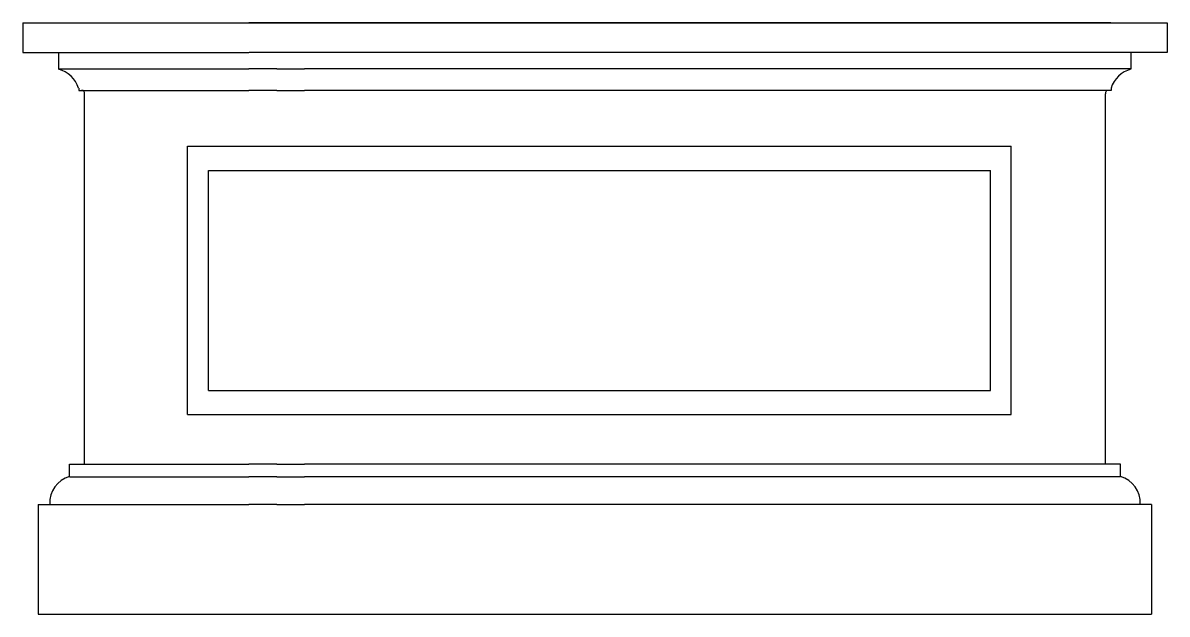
# Model space of a CAD drawing. Header units: metres. Extents: x 322.6 to 348.2, y -135.4 to -122.2.
import ezdxf

# ---------------------------------------------------------------- set-up
doc = ezdxf.new("R2010")
doc.units = ezdxf.units.M

msp = doc.modelspace()

# ---------------------------------------------------------------- linework, layer by layer
for p, q in [((322.65, -122.16), (348.24, -122.16)), ((322.65, -122.16), (322.65, -122.82)), ((323.9, -122.16), (328.95, -122.16)), ((325.28, -122.16), (328.95, -122.16)), ((346.98, -122.16), (327.7, -122.16)), ((337.76, -122.16), (342.81, -122.16)), ((339.14, -122.16), (342.81, -122.16)), ((348.24, -122.16), (348.24, -122.82)), ((322.65, -122.82), (327.7, -122.82)), ((323.45, -122.82), (323.45, -123.19)), ((348.24, -122.82), (327.71, -122.82)), ((347.43, -122.82), (347.43, -123.19)), ((323.45, -123.19), (327.7, -123.19)), ((328.33, -123.19), (327.7, -123.19)), ((328.33, -123.19), (327.7, -123.19)), ((328.33, -123.19), (328.95, -123.19)), ((328.33, -123.19), (328.95, -123.19)), ((347.43, -123.19), (328.95, -123.19)), ((323.9, -123.62), (323.9, -123.67)), ((323.9, -123.67), (323.96, -123.67)), ((323.96, -123.67), (327.7, -123.67)), ((324.03, -132.03), (324.03, -123.75)), ((328.33, -123.67), (327.7, -123.67)), ((328.33, -123.67), (327.7, -123.67)), ((328.33, -123.67), (328.95, -123.67)), ((328.33, -123.67), (328.95, -123.67)), ((346.93, -123.67), (328.95, -123.67)), ((346.86, -132.03), (346.86, -123.75)), ((346.99, -123.67), (346.93, -123.67)), ((346.99, -123.62), (346.99, -123.67)), ((326.33, -130.92), (326.33, -124.92)), ((326.33, -124.92), (344.75, -124.92)), ((344.75, -130.92), (344.75, -124.92)), ((326.8, -130.38), (326.8, -125.46)), ((326.8, -125.46), (344.29, -125.46)), ((344.29, -130.38), (344.29, -125.46)), ((326.8, -130.38), (344.29, -130.38)), ((326.33, -130.92), (344.75, -130.92)), ((323.69, -132.03), (327.7, -132.03)), ((323.69, -132.31), (323.69, -132.03)), ((328.33, -132.03), (327.7, -132.03)), ((328.33, -132.03), (327.7, -132.03)), ((328.33, -132.03), (328.95, -132.03)), ((328.33, -132.03), (328.95, -132.03)), ((347.2, -132.03), (328.95, -132.03)), ((347.2, -132.31), (347.2, -132.03)), ((323.69, -132.31), (327.7, -132.31)), ((328.33, -132.31), (327.7, -132.31)), ((328.33, -132.31), (327.7, -132.31)), ((328.33, -132.31), (328.95, -132.31)), ((328.33, -132.31), (328.95, -132.31)), ((347.2, -132.31), (328.95, -132.31)), ((322.99, -132.93), (327.7, -132.93)), ((322.99, -132.93), (322.99, -135.38)), ((328.33, -132.93), (327.7, -132.93)), ((328.33, -132.93), (327.7, -132.93)), ((328.33, -132.93), (328.95, -132.93)), ((328.33, -132.93), (328.95, -132.93)), ((347.89, -132.93), (328.95, -132.93)), ((347.89, -132.93), (347.89, -135.38)), ((322.99, -135.38), (347.89, -135.38))]:
    msp.add_line(p, q)
for centre, radius, start, end in [((323.3, -123.8), 0.62, 16.73, 76.18), ((347.58, -123.8), 0.62, 103.82, 163.27), ((323.97, -123.73), 0.06, 345.39, 101.29), ((346.92, -123.73), 0.06, 78.71, 194.61), ((323.86, -132.89), 0.61, 105.98, 182.93), ((347.03, -132.89), 0.61, 357.07, 74.02)]:
    msp.add_arc(centre, radius, start, end)

doc.saveas('drawing.dxf')
